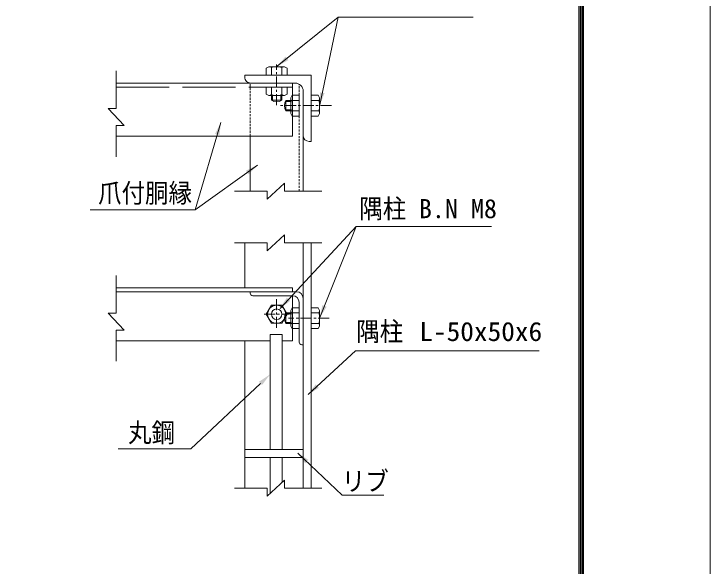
# Model space of a CAD drawing. Units: millimetres, scale not verified. Extents: x -4455 to 4455, y -3150 to 3150.
# Drawn here: x 2879 to 4455, y -1022 to 228 of the extents above; entities that cross this region are included whole.
import ezdxf
from ezdxf.enums import TextEntityAlignment as Align

# ---------------------------------------------------------------- set-up
doc = ezdxf.new("R2010")
doc.units = ezdxf.units.MM
doc.header["$LTSCALE"] = 20
for name, pattern in [('DASHED', [7.5, 6, -1.5]), ('USER1', [2, 1.25, -0.25, 0.25, -0.25]), ('USER2', [0.375, 0.25, -0.125])]:
    doc.linetypes.add(name, pattern=pattern)
for name, color, linetype, lineweight in [('0-4_7詳細', 7, 'Continuous', 18), ('0-5_0', 3, 'Continuous', 18), ('1-0_D-TTL', 7, 'Continuous', 18)]:
    doc.layers.add(name, color=color, linetype=linetype, lineweight=lineweight)
doc.styles.add('ＭＳ ゴシック', font='')
doc.styles.get('ＭＳ ゴシック').set_extended_font_data('MS Gothic')

# ---------------------------------------------------------------- blocks, each defined once
blk = doc.blocks.new('50X6')
at = {"layer": '0-5_0', "color": 7}
for p, q in [((0, 1000), (30, 1000)), ((0, 1000), (0, 0)), ((120, 240), (120, 910)), ((240, 120), (910, 120)), ((0, 0), (1000, 0)), ((1000, 0), (1000, 30))]:
    blk.add_line(p, q, dxfattribs=at)
for centre, radius, start, end in [((30, 910), 90, 0, 90), ((240, 240), 120, 180, 270.0001), ((910, 30), 90, 0, 90.0001)]:
    blk.add_arc(centre, radius, start, end, dxfattribs=at)

msp = doc.modelspace()

# ---------------------------------------------------------------- linework, layer by layer
at = {"layer": '0-4_7詳細'}
for p, q in [((3612.72, 220.87), (3571.37, 22.19)), ((3456.01, 108.43), (3450.25, 105.11)), ((3450.25, 105.11), (3450.25, 89.23)), ((3456.01, 108.43), (3491.53, 108.43)), ((3461.77, 106.37), (3461.77, 89.23)), ((3485.77, 106.37), (3485.77, 89.23)), ((3491.53, 108.43), (3497.29, 105.11)), ((3497.29, 105.11), (3497.29, 89.23)), ((3110.6, 71.23), (3506.77, 71.23)), ((3509.77, 71.23), (3401.77, 71.23)), ((3509.77, -48.77), (3509.77, 71.23)), ((3450.25, 62.23), (3497.29, 62.23)), ((3450.25, 46.36), (3450.25, 62.23)), ((3461.77, 45.09), (3461.77, 62.23)), ((3485.77, 45.09), (3485.77, 62.23)), ((3456.01, 43.03), (3450.25, 46.36)), ((3456.01, 43.03), (3491.53, 43.03)), ((3461.77, 43.03), (3461.77, 32.37)), ((3461.77, 32.37), (3485.77, 32.37)), ((3485.77, 43.03), (3485.77, 32.37)), ((3494.91, 8.23), (3494.91, 32.23)), ((3505.57, 32.23), (3494.91, 32.23)), ((3505.57, 2.47), (3505.57, 37.99)), ((3507.62, 32.23), (3524.77, 32.23)), ((3524.77, -3.29), (3524.77, 43.75)), ((3567.64, 43.75), (3551.77, 43.75)), ((3551.77, -3.29), (3551.77, 43.75)), ((3568.91, 32.23), (3551.77, 32.23)), ((3570.97, 37.99), (3567.64, 43.75)), ((3570.97, 2.47), (3570.97, 37.99)), ((3505.57, 8.23), (3494.91, 8.23)), ((3505.57, 2.47), (3508.89, -3.29)), ((3507.62, 8.23), (3524.77, 8.23)), ((3568.91, 8.23), (3551.77, 8.23)), ((3570.97, 2.47), (3567.64, -3.29)), ((3508.89, -3.29), (3524.77, -3.29)), ((3567.64, -3.29), (3551.77, -3.29)), ((3533.77, -173.5), (3533.77, -39.77)), ((3110.6, -48.77), (3509.77, -48.77)), ((3413.77, -173.5), (3413.77, -48.77)), ((3289.56, -216.01), (3430.09, -114.75)), ((3653.87, -253.2), (3571.71, -459.12)), ((3401.77, -391.98), (3401.77, -290.22)), ((3533.77, -845.83), (3533.77, -290.22)), ((3551.77, -845.83), (3551.77, -290.22)), ((3110.76, -391.98), (3506.77, -391.98)), ((3509.77, -391.98), (3401.77, -391.98)), ((3424.27, -391.98), (3424.47, -391.98)), ((3509.77, -400.98), (3509.77, -391.98)), ((3110.76, -400.98), (3506.77, -400.98)), ((3518.77, -400.98), (3413.77, -400.98)), ((3413.77, -400.98), (3413.77, -403.98)), ((3509.77, -409.98), (3419.77, -409.98)), ((3509.77, -511.98), (3509.77, -409.98)), ((3524.77, -514.98), (3524.77, -424.98)), ((3533.77, -520.98), (3533.77, -415.98)), ((3524.77, -484.5), (3524.77, -437.46)), ((3567.64, -437.46), (3551.77, -437.46)), ((3551.77, -484.5), (3551.77, -437.46)), ((3570.97, -443.22), (3567.64, -437.46)), ((3494.91, -472.98), (3494.91, -448.98)), ((3505.57, -448.98), (3494.91, -448.98)), ((3505.57, -478.74), (3505.57, -443.22)), ((3507.62, -448.98), (3524.77, -448.98)), ((3568.91, -448.98), (3551.77, -448.98)), ((3570.97, -478.74), (3570.97, -443.22)), ((3505.57, -472.98), (3494.91, -472.98)), ((3505.57, -478.74), (3508.89, -484.5)), ((3507.62, -472.98), (3524.77, -472.98)), ((3508.89, -484.5), (3524.77, -484.5)), ((3568.91, -472.98), (3551.77, -472.98)), ((3567.64, -484.5), (3551.77, -484.5)), ((3570.97, -478.74), (3567.64, -484.5)), ((3459.08, -758.46), (3459.08, -498.04)), ((3459.08, -498.04), (3486.08, -498.04)), ((3486.08, -758.46), (3486.08, -498.04)), ((3110.76, -511.98), (3459.08, -511.98)), ((3401.77, -845.83), (3401.77, -511.98)), ((3486.08, -511.98), (3509.77, -511.98)), ((3533.77, -520.98), (3530.77, -520.98)), ((3533.77, -758.46), (3401.77, -758.46)), ((3533.77, -776.46), (3401.77, -776.46)), ((3459.08, -857.67), (3459.08, -776.46)), ((3486.08, -832.6), (3486.08, -776.46))]:
    msp.add_line(p, q, dxfattribs=at)
at = {"layer": '0-4_7詳細', "color": 1, "linetype": 'USER1'}
for p, q in [((3473.77, 21.13), (3473.77, 113.5)), ((3597.77, 20.23), (3481.32, 20.23)), ((3473.77, -417.79), (3473.77, -487.18)), ((3445.2, -451.98), (3502.33, -451.98)), ((3592.86, -460.98), (3500.5, -460.98))]:
    msp.add_line(p, q, dxfattribs=at)
at = {"layer": '0-4_7詳細', "color": 4}
for p, q in [((3110.6, 13.67), (3110.6, 99.25)), ((3092.6, 13.67), (3128.6, -25.1)), ((3110.6, 13.67), (3092.6, 13.67)), ((3110.6, -25.1), (3110.6, -95.3)), ((3110.6, -25.1), (3128.6, -25.1)), ((3452.44, -191.5), (3491.22, -155.5)), ((3491.22, -173.5), (3491.22, -155.5)), ((3452.44, -173.5), (3378.22, -173.5)), ((3452.44, -173.5), (3452.44, -191.5)), ((3491.22, -173.5), (3575.9, -173.5)), ((3452.44, -308.22), (3491.22, -272.22)), ((3491.22, -290.22), (3491.22, -272.22)), ((3452.44, -290.22), (3378.22, -290.22)), ((3452.44, -290.22), (3452.44, -308.22)), ((3491.22, -290.22), (3575.9, -290.22)), ((3110.76, -449.54), (3110.76, -363.96)), ((3092.76, -449.54), (3128.76, -488.31)), ((3110.76, -449.54), (3092.76, -449.54)), ((3110.76, -488.31), (3110.76, -558.51)), ((3110.76, -488.31), (3128.76, -488.31)), ((3452.44, -863.83), (3491.22, -827.83)), ((3491.22, -845.83), (3491.22, -827.83)), ((3452.44, -845.83), (3378.22, -845.83)), ((3452.44, -845.83), (3452.44, -863.83)), ((3491.22, -845.83), (3575.9, -845.83))]:
    msp.add_line(p, q, dxfattribs=at)
at = {"layer": '0-4_7詳細', "color": 1, "linetype": 'USER2'}
for p, q in [((3413.77, -48.77), (3413.77, 71.31)), ((3524.77, -173.5), (3524.77, 68.82))]:
    msp.add_line(p, q, dxfattribs=at)
at = {"layer": '0-4_7詳細', "color": 3, "linetype": 'DASHED'}
msp.add_line((3110.6, 62.23), (3509.77, 62.23), dxfattribs=at)
at = {"layer": '0-4_7詳細', "color": 1}
for p, q in [((3464.17, 43.03), (3464.17, 31.16)), ((3483.37, 43.03), (3483.37, 31.16)), ((3505.57, 29.83), (3493.69, 29.83)), ((3505.57, 10.63), (3493.69, 10.63)), ((3505.57, -451.38), (3493.69, -451.38)), ((3505.57, -470.58), (3493.69, -470.58)), ((3437.22, -608.58), (3279.52, -756.77)), ((3114.78, -756.77), (3279.52, -756.77))]:
    msp.add_line(p, q, dxfattribs=at)
at = {"layer": '0-4_7詳細'}
for points in [[(3918.53, 220.87), (3612.72, 220.87), (3475.32, 109.69)], [(3491.53, 43.03), (3497.29, 46.36), (3497.29, 62.23)], [(3505.57, 37.99), (3508.89, 43.75), (3524.77, 43.75)], [(3051.56, -216.01), (3289.56, -216.01), (3347.37, -18.14)], [(3959.68, -253.2), (3653.87, -253.2), (3481.46, -438.76)], [(3505.57, -443.22), (3508.89, -437.46), (3524.77, -437.46)], [(4067.92, -535.15), (3652.09, -535.15), (3545.17, -633.58)], [(3716.23, -861.46), (3622.31, -861.46), (3521.48, -766.31)]]:
    msp.add_lwpolyline(points, dxfattribs=at)
at = {"layer": '0-4_7詳細', "color": 3}
msp.add_lwpolyline([(3497.29, -451.98), (3485.53, -431.61), (3462.01, -431.61), (3450.25, -451.98), (3462.01, -472.35), (3485.53, -472.35)], close=True, dxfattribs=at)
for radius in [20.4, 12]:
    msp.add_circle((3473.77, -451.98), radius, dxfattribs=at)
at = {"layer": '0-4_7詳細'}
for centre, radius, start, end in [((3456.01, 99.34), 9.09, 50.6618, 90), ((3473.77, 72.43), 36, 70.52878, 109.47122), ((3491.53, 99.34), 9.09, 90, 129.3382), ((3456.01, 52.12), 9.09, 270, 309.3382), ((3473.77, 79.03), 36, 250.52878, 289.47122), ((3473.77, 53.16), 24, 240, 300), ((3491.53, 52.12), 9.09, 230.6618, 270), ((3515.69, 20.23), 24, 150, 210), ((3514.65, 37.99), 9.09, 180, 219.3382), ((3541.57, 20.23), 36, 160.52878, 199.47122), ((3561.88, 37.99), 9.09, 320.6618, 0), ((3534.97, 20.23), 36, 340.52878, 19.47122), ((3514.65, 2.47), 9.09, 140.6618, 180), ((3561.88, 2.47), 9.09, 0, 39.3382), ((3419.77, -403.98), 6, 180, 270), ((3518.77, -415.98), 15, 0, 90), ((3509.77, -424.98), 15, 0, 90), ((3515.69, -460.98), 24, 150, 210), ((3514.65, -443.22), 9.09, 180, 219.3382), ((3541.57, -460.98), 36, 160.52878, 199.47122), ((3561.88, -443.22), 9.09, 320.6618, 0), ((3534.97, -460.98), 36, 340.52878, 19.47122), ((3514.65, -478.74), 9.09, 140.6618, 180), ((3561.88, -478.74), 9.09, 0, 39.3382), ((3530.77, -514.98), 6, 180, 270)]:
    msp.add_arc(centre, radius, start, end, dxfattribs=at)
for points in [[(3473.77, 108.43), (3493.81, 131.35), (3500.36, 123.25)], [(3570.97, 20.23), (3571.98, 50.66), (3582.18, 48.54)], [(3347.93, -16.22), (3344.52, -46.48), (3334.52, -43.56)], [(3431.71, -113.59), (3410.41, -135.35), (3404.32, -126.9)], [(3480.09, -440.22), (3496.7, -414.7), (3504.33, -421.79)], [(3570.97, -460.98), (3577.24, -431.18), (3586.92, -435.05)], [(3543.7, -634.94), (3562.24, -610.79), (3569.3, -618.45)], [(3520.02, -764.94), (3545.42, -781.74), (3538.27, -789.32)]]:
    msp.add_solid(points, dxfattribs=at)
at = {"layer": '0-4_7詳細', "color": 1}
msp.add_solid([(3433.79, -604.94), (3459.08, -588.04), (3440.64, -612.23)], dxfattribs=at)
at = {"layer": '1-0_D-TTL', "color": 2}
msp.add_lwpolyline([(-4455.04, 3150.21), (4454.66, 3150.21), (4454.66, -3150.21), (-4455.04, -3150.21)], close=True, dxfattribs=at)
at = {"layer": '1-0_D-TTL'}
for points in [[(-4168.65, 2916.87), (4168.28, 2916.87), (4168.28, -2916.87), (-4168.65, -2916.87)], [(-4166, 2914.21), (4165.63, 2914.21), (4165.63, -2914.21), (-4166, -2914.21)], [(-4163.35, 2911.56), (4162.97, 2911.56), (4162.97, -2911.56), (-4163.35, -2911.56)], [(-4160.7, 2908.91), (4160.32, 2908.91), (4160.32, -2908.91), (-4160.7, -2908.91)], [(-4158.05, 2906.26), (4157.67, 2906.26), (4157.67, -2906.26), (-4158.05, -2906.26)]]:
    msp.add_lwpolyline(points, close=True, dxfattribs=at)

# ---------------------------------------------------------------- block references
at = {"layer": '0-4_7詳細', "xscale": 0.15, "yscale": 0.15, "rotation": 180}
msp.add_blockref('50X6', (3551.77, 89.23), dxfattribs=at)

# ---------------------------------------------------------------- texts
at = {"layer": '0-4_7詳細', "color": 3, "style": 'ＭＳ ゴシック'}
for s, width, p in [('爪付胴縁', 0.9, (3069.71, -212.29)), ('隅柱', 0.9, (3660.9, -247.48)), ('隅柱', 0.9, (3653.82, -525.63)), ('L-50x50x6', 1.05, (3796.63, -525.63)), ('丸鋼', 0.9, (3137.61, -754.6)), ('リブ', 0.9, (3621.1, -864.55))]:
    msp.add_text(s, height=43.26, dxfattribs=dict(at, width=width)).set_placement(p, align=Align.BOTTOM_LEFT)
msp.add_text('B.N M8', height=43.26, dxfattribs=at).set_placement((3795.71, -247.48), align=Align.BOTTOM_LEFT)

doc.saveas('drawing.dxf')
